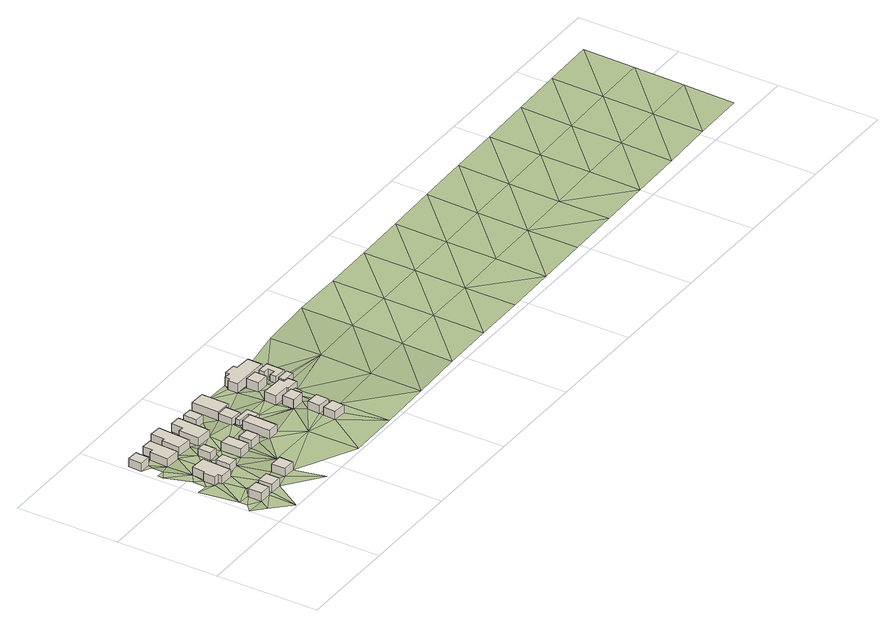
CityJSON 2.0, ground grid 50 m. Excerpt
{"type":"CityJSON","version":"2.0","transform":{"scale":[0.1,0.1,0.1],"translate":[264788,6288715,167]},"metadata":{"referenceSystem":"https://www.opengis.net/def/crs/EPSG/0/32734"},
"CityObjects":{
"building1":{"type":"Building","attributes":{"address":"7 Thorn Lane Mamre 7347 Cape Town","building":"house","building:levels":"1","building_height":4.1,"roof_height":173.24,"ground_height":169.14,"plus_code":"4FRWFFM9+W3X"},"geometry":[{"type":"Solid","lod":"1","boundaries":[[[[0,1,2,3]],[[1,4,5,2]],[[4,6,7,5]],[[6,0,3,7]],[[3,2,5,7]],[[6,4,1,0]]]]}]},
"building2":{"type":"Building","attributes":{"address":"5 Thorn Lane Mamre 7347 Cape Town","building":"house","building:levels":"1","building_height":4.1,"roof_height":173.24,"ground_height":169.14,"plus_code":"4FRWFFM9+W4V"},"geometry":[{"type":"Solid","lod":"1","boundaries":[[[[8,9,10,11]],[[9,12,13,10]],[[12,14,15,13]],[[14,8,11,15]],[[11,10,13,15]],[[14,12,9,8]]]]}]},
"building3":{"type":"Building","attributes":{"address":"10 Thorn Lane Mamre 7347 Cape Town","building":"house","building:levels":"1","building_height":4.1,"roof_height":172.54,"ground_height":168.44,"plus_code":"4FRWFFP9+24J"},"geometry":[{"type":"Solid","lod":"1","boundaries":[[[[16,17,18,19]],[[17,20,21,18]],[[20,22,23,21]],[[22,24,25,23]],[[24,26,27,25]],[[26,28,29,27]],[[28,30,31,29]],[[30,16,19,31]],[[19,18,21,23,25,27,29,31]],[[30,28,26,24,22,20,17,16]]]]}]},
"building4":{"type":"Building","attributes":{"address":"113 Palm Lane Mamre 7347 Cape Town","building":"house","building:levels":"1","building_height":4.1,"roof_height":172.14,"ground_height":168.04,"plus_code":"4FRWFFP9+533"},"geometry":[{"type":"Solid","lod":"1","boundaries":[[[[32,33,34,35]],[[33,36,37,34]],[[36,38,39,37]],[[38,32,35,39]],[[35,34,37,39]],[[38,36,33,32]]]]}]},
"building5":{"type":"Building","attributes":{"address":"8 Thorn Lane Mamre 7347 Cape Town","building":"house","building:levels":"1","building_height":4.1,"roof_height":172.54,"ground_height":168.44,"plus_code":"4FRWFFP9+24Q"},"geometry":[{"type":"Solid","lod":"1","boundaries":[[[[40,41,42,43]],[[41,44,45,42]],[[44,46,47,45]],[[46,40,43,47]],[[43,42,45,47]],[[46,44,41,40]]]]}]},
"building6":{"type":"Building","attributes":{"address":"115 Palm Lane Mamre 7347 Cape Town","building":"house","building:levels":"1","building_height":4.1,"roof_height":172.14,"ground_height":168.04,"plus_code":"4FRWFFP9+44C"},"geometry":[{"type":"Solid","lod":"1","boundaries":[[[[48,49,50,51]],[[49,52,53,50]],[[52,54,55,53]],[[54,56,57,55]],[[56,58,59,57]],[[58,48,51,59]],[[51,50,53,55,57,59]],[[58,56,54,52,49,48]]]]}]},
"building7":{"type":"Building","attributes":{"address":"3 Thorn Lane Mamre 7347 Cape Town","building":"house","building:levels":"1","building_height":4.1,"roof_height":174.26,"ground_height":170.16,"plus_code":"4FRWFFM9+W5W"},"geometry":[{"type":"Solid","lod":"1","boundaries":[[[[60,61,62,63]],[[61,64,65,62]],[[64,66,67,65]],[[66,60,63,67]],[[63,62,65,67]],[[66,64,61,60]]]]}]},
"building8":{"type":"Building","attributes":{"building":"cabin","building:levels":"1","building_height":2.8,"roof_height":172.09,"ground_height":169.29,"plus_code":"4FRWFFP9+35C"},"geometry":[{"type":"Solid","lod":"1","boundaries":[[[[68,69,70,71]],[[69,72,73,70]],[[72,74,75,73]],[[74,68,71,75]],[[71,70,73,75]],[[74,72,69,68]]]]}]},
"building9":{"type":"Building","attributes":{"address":"117 Palm Lane Mamre 7347 Cape Town","building":"house","building:levels":"1","building_height":4.1,"roof_height":172.14,"ground_height":168.04,"plus_code":"4FRWFFP9+45C"},"geometry":[{"type":"Solid","lod":"1","boundaries":[[[[76,77,78,79]],[[77,80,81,78]],[[80,82,83,81]],[[82,84,85,83]],[[84,86,87,85]],[[86,76,79,87]],[[79,78,81,83,85,87]],[[86,84,82,80,77,76]]]]}]},
"building10":{"type":"Building","attributes":{"address":"6 Thorn Lane Mamre 7347 Cape Town","building":"house","building:levels":"1","building_height":4.1,"roof_height":173.39,"ground_height":169.29,"plus_code":"4FRWFFP9+25X"},"geometry":[{"type":"Solid","lod":"1","boundaries":[[[[88,89,90,91]],[[89,92,93,90]],[[92,94,95,93]],[[94,88,91,95]],[[91,90,93,95]],[[94,92,89,88]]]]}]},
"building11":{"type":"Building","attributes":{"address":"119 Palm Lane Mamre 7347 Cape Town","building":"house","building:levels":"1","building_height":4.1,"roof_height":172.67,"ground_height":168.57,"plus_code":"4FRWFFP9+459"},"geometry":[{"type":"Solid","lod":"1","boundaries":[[[[96,97,98,99]],[[97,100,101,98]],[[100,102,103,101]],[[102,104,105,103]],[[104,106,107,105]],[[106,96,99,107]],[[99,98,101,103,105,107]],[[106,104,102,100,97,96]]]]}]},
"building12":{"type":"Building","attributes":{"address":"4 Thorn Lane Mamre 7347 Cape Town","building":"house","building:levels":"1","building_height":4.1,"roof_height":173.39,"ground_height":169.29,"plus_code":"4FRWFFP9+26P"},"geometry":[{"type":"Solid","lod":"1","boundaries":[[[[108,109,110,111]],[[109,112,113,110]],[[112,114,115,113]],[[114,108,111,115]],[[111,110,113,115]],[[114,112,109,108]]]]}]},
"building13":{"type":"Building","attributes":{"address":"2 Thorn Lane Mamre 7347 Cape Town","building":"house","building:levels":"1","building_height":4.1,"roof_height":173.8,"ground_height":169.7,"plus_code":"4FRWFFP9+27M"},"geometry":[{"type":"Solid","lod":"1","boundaries":[[[[116,117,118,119]],[[117,120,121,118]],[[120,122,123,121]],[[122,116,119,123]],[[119,118,121,123]],[[122,120,117,116]]]]}]},
"building14":{"type":"Building","attributes":{"address":"121 Palm Lane Mamre 7347 Cape Town","building":"house","building:levels":"1","building_height":4.1,"roof_height":172.67,"ground_height":168.57,"plus_code":"4FRWFFP9+46Q"},"geometry":[{"type":"Solid","lod":"1","boundaries":[[[[124,125,126,127]],[[125,128,129,126]],[[128,130,131,129]],[[130,124,127,131]],[[127,126,129,131]],[[130,128,125,124]]]]}]},
"building15":{"type":"Building","attributes":{"building":"cabin","building:levels":"1","building_height":2.8,"roof_height":172.5,"ground_height":169.7,"plus_code":"4FRWFFP9+386"},"geometry":[{"type":"Solid","lod":"1","boundaries":[[[[132,133,134,135]],[[133,136,137,134]],[[136,138,139,137]],[[138,140,141,139]],[[140,142,143,141]],[[142,132,135,143]],[[135,134,137,139,141,143]],[[142,140,138,136,133,132]]]]}]},
"building16":{"type":"Building","attributes":{"building":"cabin","building:levels":"1","building_height":2.8,"roof_height":172.5,"ground_height":169.7,"plus_code":"4FRWFFP9+37W"},"geometry":[{"type":"Solid","lod":"1","boundaries":[[[[144,145,146,147]],[[145,148,149,146]],[[148,150,151,149]],[[150,144,147,151]],[[147,146,149,151]],[[150,148,145,144]]]]}]},
"building17":{"type":"Building","attributes":{"address":"123 Dove Lane Mamre 7347 Cape Town","building":"house","building:levels":"1","building_height":4.1,"roof_height":173.16,"ground_height":169.06,"plus_code":"4FRWFFP9+47P"},"geometry":[{"type":"Solid","lod":"1","boundaries":[[[[145,144,152,153]],[[144,154,155,152]],[[154,156,157,155]],[[156,158,159,157]],[[158,145,153,159]],[[153,152,155,157,159]],[[158,156,154,144,145]]]]}]},
"building18":{"type":"Building","attributes":{"address":"39 Dove Lane Mamre 7347 Cape Town","building":"house","building:levels":"1","building_height":4.1,"roof_height":174.78,"ground_height":170.68,"plus_code":"4FRWFFM9+X98"},"geometry":[{"type":"Solid","lod":"1","boundaries":[[[[160,161,162,163]],[[161,164,165,162]],[[164,166,167,165]],[[166,160,163,167]],[[163,162,165,167]],[[166,164,161,160]]]]}]},
"building19":{"type":"Building","attributes":{"address":"37 Dove Lane Mamre 7347 Cape Town","building":"house","building:levels":"1","building_height":4.1,"roof_height":174.78,"ground_height":170.68,"plus_code":"4FRWFFM9+X9X"},"geometry":[{"type":"Solid","lod":"1","boundaries":[[[[168,169,170,171]],[[169,172,173,170]],[[172,174,175,173]],[[174,168,171,175]],[[171,170,173,175]],[[174,172,169,168]]]]}]},
"building20":{"type":"Building","attributes":{"address":"35 Dove Lane 7347 Mamre, Cape Town","building":"house","building:levels":"1","building_height":4.1,"roof_height":174.27,"ground_height":170.17,"plus_code":"4FRWFFP9+29P"},"geometry":[{"type":"Solid","lod":"1","boundaries":[[[[176,177,178,179]],[[177,180,181,178]],[[180,182,183,181]],[[182,184,185,183]],[[184,186,187,185]],[[186,176,179,187]],[[179,178,181,183,185,187]],[[186,184,182,180,177,176]]]]}]},
"building21":{"type":"Building","attributes":{"address":"33 Dove Lane Mamre 7347 Cape Town","building":"house","building:levels":"1","building_height":4.1,"roof_height":174.27,"ground_height":170.17,"plus_code":"4FRWFFP9+395"},"geometry":[{"type":"Solid","lod":"1","boundaries":[[[[188,189,190,191]],[[189,192,193,190]],[[192,194,195,193]],[[194,196,197,195]],[[196,198,199,197]],[[198,200,201,199]],[[200,202,203,201]],[[202,188,191,203]],[[191,190,193,195,197,199,201,203]],[[202,200,198,196,194,192,189,188]]]]}]},
"building22":{"type":"Building","attributes":{"building":"cabin","building:levels":"1","building_height":2.8,"roof_height":172.97,"ground_height":170.17,"plus_code":"4FRWFFP9+2CJ"},"geometry":[{"type":"Solid","lod":"1","boundaries":[[[[204,205,206,207]],[[205,208,209,206]],[[208,210,211,209]],[[210,204,207,211]],[[207,206,209,211]],[[210,208,205,204]]]]}]},
"building23":{"type":"Building","attributes":{"address":"31 Dove Lane Mamre 7347 Cape Town","building":"house","building:levels":"1","building_height":4.1,"roof_height":174.27,"ground_height":170.17,"plus_code":"4FRWFFP9+495"},"geometry":[{"type":"Solid","lod":"1","boundaries":[[[[212,213,214,215]],[[213,216,217,214]],[[216,218,219,217]],[[218,212,215,219]],[[215,214,217,219]],[[218,216,213,212]]]]}]},
"building24":{"type":"Building","attributes":{"address":"29 Dove Lane Mamre 7347 Cape Town","building":"house","building:levels":"1","building_height":4.1,"roof_height":173.73,"ground_height":169.63,"plus_code":"4FRWFFP9+4CJ"},"geometry":[{"type":"Solid","lod":"1","boundaries":[[[[220,221,222,223]],[[221,224,225,222]],[[224,226,227,225]],[[226,228,229,227]],[[228,230,231,229]],[[230,232,233,231]],[[232,234,235,233]],[[234,236,237,235]],[[236,238,239,237]],[[238,220,223,239]],[[223,222,225,227,229,231,233,235,237,239]],[[238,236,234,232,230,228,226,224,221,220]]]]}]},
"building25":{"type":"Building","attributes":{"building":"cabin","building:levels":"1","building_height":2.8,"roof_height":172.97,"ground_height":170.17,"plus_code":"4FRWFFP9+3CH"},"geometry":[{"type":"Solid","lod":"1","boundaries":[[[[240,241,242,243]],[[241,244,245,242]],[[244,246,247,245]],[[246,240,243,247]],[[243,242,245,247]],[[246,244,241,240]]]]}]},
"building26":{"type":"Building","attributes":{"building":"cabin","building:levels":"1","building_height":2.8,"roof_height":172.97,"ground_height":170.17,"plus_code":"4FRWFFP9+4C5"},"geometry":[{"type":"Solid","lod":"1","boundaries":[[[[248,249,250,251]],[[249,252,253,250]],[[252,254,255,253]],[[254,256,257,255]],[[256,258,259,257]],[[258,260,261,259]],[[260,262,263,261]],[[262,248,251,263]],[[251,250,253,255,257,259,261,263]],[[262,260,258,256,254,252,249,248]]]]}]},
"terrain1":{"type":"TINRelief","geometry":[{"type":"CompositeSurface","lod":"1","boundaries":[[[264,6,265]],[[6,266,265]],[[4,267,266]],[[6,4,266]],[[6,264,0]],[[264,268,0]],[[16,269,267]],[[267,4,270]],[[271,269,16]],[[268,14,0]],[[270,272,267]],[[272,16,267]],[[4,1,270]],[[8,14,268]],[[0,14,12]],[[0,12,1]],[[271,30,273]],[[271,16,30]],[[12,270,1]],[[17,16,272]],[[274,275,276]],[[26,274,273]],[[273,30,26]],[[275,274,26]],[[272,270,277]],[[12,9,270]],[[26,30,28]],[[270,9,277]],[[33,32,278]],[[49,275,26]],[[275,49,278]],[[278,49,33]],[[61,9,8]],[[33,49,48]],[[279,49,26]],[[33,48,36]],[[277,9,280]],[[277,40,46]],[[61,60,9]],[[26,24,279]],[[277,46,24]],[[281,61,8]],[[280,40,277]],[[280,9,60]],[[282,48,58]],[[69,24,46]],[[64,61,281]],[[68,279,24]],[[283,69,46]],[[24,69,68]],[[280,60,284]],[[279,68,86]],[[89,283,280]],[[84,279,86]],[[66,284,60]],[[283,285,69]],[[84,54,279]],[[64,284,66]],[[284,89,280]],[[286,86,68]],[[283,88,285]],[[89,88,283]],[[68,287,286]],[[287,285,88]],[[284,92,89]],[[287,288,286]],[[109,92,284]],[[288,104,286]],[[287,88,289]],[[287,289,288]],[[290,286,104]],[[291,88,94]],[[64,292,284]],[[112,109,284]],[[108,92,109]],[[289,88,291]],[[92,108,94]],[[112,284,293]],[[102,100,104]],[[291,94,114]],[[108,114,94]],[[64,294,292]],[[284,292,293]],[[295,289,291]],[[114,112,293]],[[291,114,116]],[[124,97,289]],[[125,124,289]],[[116,114,293]],[[291,116,295]],[[97,124,130]],[[145,125,289]],[[289,295,145]],[[293,292,296]],[[138,295,116]],[[136,295,138]],[[122,138,116]],[[142,122,296]],[[295,136,297]],[[125,158,128]],[[145,158,125]],[[138,122,140]],[[142,296,132]],[[294,161,292]],[[140,122,142]],[[133,297,136]],[[292,180,296]],[[154,144,297]],[[296,180,132]],[[133,154,297]],[[132,298,133]],[[161,294,299]],[[292,161,160]],[[292,160,169]],[[132,177,298]],[[168,292,169]],[[168,180,292]],[[188,133,298]],[[133,188,154]],[[156,154,300]],[[132,180,177]],[[189,298,177]],[[298,189,188]],[[154,221,300]],[[164,161,299]],[[169,160,172]],[[221,154,188]],[[189,177,301]],[[166,172,160]],[[180,168,302]],[[164,299,303]],[[189,301,304]],[[174,302,168]],[[164,303,166]],[[220,300,221]],[[166,303,172]],[[305,300,220]],[[172,303,174]],[[306,301,204]],[[307,221,188]],[[306,304,301]],[[174,208,302]],[[205,302,208]],[[174,303,208]],[[307,188,308]],[[307,212,221]],[[204,210,306]],[[238,305,220]],[[303,309,208]],[[299,310,303]],[[210,309,306]],[[218,221,212]],[[210,208,309]],[[307,308,311]],[[308,312,246]],[[221,218,248]],[[313,246,312]],[[314,311,308]],[[308,246,244]],[[244,314,308]],[[314,315,311]],[[249,218,311]],[[316,221,248]],[[240,313,309]],[[315,249,311]],[[240,246,313]],[[303,317,309]],[[248,218,249]],[[244,318,314]],[[315,319,249]],[[249,319,252]],[[241,318,244]],[[310,317,303]],[[262,316,248]],[[240,309,320]],[[316,262,321]],[[240,320,241]],[[318,241,320]],[[309,317,320]],[[262,318,320]],[[322,321,262]],[[322,262,320]],[[317,310,323]],[[310,324,323]],[[320,317,325]],[[317,323,325]],[[326,322,320]],[[326,320,325]],[[323,324,327]],[[324,328,327]],[[323,329,325]],[[323,327,329]],[[325,330,326]],[[330,325,329]],[[328,331,327]],[[328,332,331]],[[333,329,327]],[[327,331,333]],[[330,329,334]],[[334,329,333]],[[335,331,332]],[[331,336,333]],[[337,331,335]],[[331,337,336]],[[333,338,334]],[[338,333,336]],[[339,337,335]],[[339,335,340]],[[337,341,336]],[[339,341,337]],[[338,336,342]],[[342,336,341]],[[339,340,343]],[[344,341,339]],[[343,345,339]],[[344,339,345]],[[342,341,346]],[[346,341,344]],[[347,345,343]],[[344,345,348]],[[349,345,347]],[[348,345,349]],[[346,344,350]],[[350,344,348]],[[349,347,351]],[[347,352,351]],[[348,349,353]],[[353,349,351]],[[348,354,350]],[[353,354,348]],[[355,351,352]],[[352,356,355]],[[351,357,353]],[[357,351,355]],[[354,353,358]],[[358,353,357]],[[359,355,356]],[[356,360,359]],[[357,355,361]],[[361,355,359]],[[357,362,358]],[[362,357,361]]]}]}
},
"vertices":[
[141,140,21],[143,207,21],[143,207,62],[141,140,62],[84,209,21],[84,209,62],[82,141,21],[82,141,62],
[223,138,21],[223,206,21],[223,206,62],[223,138,62],[163,206,21],[163,206,62],[163,139,21],[163,139,62],
[92,381,14],[117,380,14],[117,380,55],[92,381,55],[116,360,14],[116,360,55],[178,357,14],[178,357,55],[186,500,14],[186,500,55],[108,504,14],[108,504,55],[104,440,14],[104,440,55],[95,441,14],[95,441,55],
[23,707,10],[79,705,10],[79,705,51],[23,707,51],[81,771,10],[81,771,51],[26,772,10],[26,772,51],
[211,380,14],[258,378,14],[258,378,55],[211,380,55],[260,448,14],[260,448,55],[213,450,14],[213,450,55],
[117,722,10],[112,631,10],[112,631,51],[117,722,51],[183,626,10],[183,626,51],[191,768,10],[191,768,51],[139,771,10],[139,771,51],[136,721,10],[136,721,51],
[285,217,32],[283,150,32],[283,150,73],[285,217,73],[344,148,32],[344,148,73],[347,215,32],[347,215,73],
[249,563,14],[247,499,14],[247,499,51],[249,563,51],[288,498,14],[288,498,51],[290,561,14],[290,561,51],
[285,630,10],[296,788,10],[296,788,51],[285,630,51],[238,792,10],[238,792,51],[233,725,10],[233,725,51],[219,726,10],[219,726,51],[212,635,10],[212,635,51],
[325,495,23],[324,394,23],[324,394,64],[325,495,64],[381,394,23],[381,394,64],[383,494,23],[383,494,64],
[388,594,16],[397,754,16],[397,754,57],[388,594,57],[345,757,16],[345,757,57],[342,699,16],[342,699,57],[317,701,16],[317,701,57],[311,599,16],[311,599,57],
[407,456,23],[404,392,23],[404,392,64],[407,456,64],[461,390,23],[461,390,64],[463,453,23],[463,453,64],
[510,503,27],[504,366,27],[504,366,68],[510,503,68],[561,363,27],[561,363,68],[567,501,27],[567,501,68],
[426,681,16],[473,679,16],[473,679,57],[426,681,57],[477,747,16],[477,747,57],[430,749,16],[430,749,57],
[609,483,27],[612,544,27],[612,544,55],[609,483,55],[525,548,27],[525,548,55],[524,525,27],[524,525,55],[583,522,27],[583,522,55],[582,485,27],[582,485,55],
[578,630,21],[519,631,21],[519,631,55],[578,630,55],[517,560,21],[517,560,55],[576,558,21],[576,558,55],
[578,630,62],[519,631,62],[597,629,21],[597,629,62],[600,764,21],[600,764,62],[523,766,21],[523,766,62],
[770,260,37],[766,200,37],[766,200,78],[770,260,78],[830,196,37],[830,196,78],[834,256,37],[834,256,78],
[773,341,37],[770,280,37],[770,280,78],[773,341,78],[835,277,37],[835,277,78],[838,338,37],[838,338,78],
[759,459,27],[757,405,27],[757,405,73],[759,459,73],[757,401,27],[757,401,73],[821,399,27],[821,399,73],[822,424,27],[822,424,73],[823,456,27],[823,456,73],
[746,542,27],[743,482,27],[743,482,73],[746,542,73],[823,479,27],[823,479,73],[823,469,27],[823,469,73],[885,466,27],[885,466,73],[887,511,27],[887,511,73],[859,512,27],[859,512,73],[860,537,27],[860,537,73],
[823,456,32],[822,424,32],[822,424,60],[823,456,60],[854,422,32],[854,422,60],[855,455,32],[855,455,60],
[790,659,26],[788,598,26],[788,598,73],[790,659,73],[852,597,26],[852,597,73],[854,657,26],[854,657,73],
[745,723,21],[743,676,21],[743,676,67],[745,723,67],[927,668,21],[927,668,67],[930,740,21],[930,740,67],[851,744,21],[851,744,67],[852,762,21],[852,762,67],[791,765,21],[791,765,67],[790,745,21],[790,745,67],[759,747,21],[759,747,67],[757,723,21],[757,723,67],
[946,524,32],[948,556,32],[948,556,60],[946,524,60],[887,559,32],[887,559,60],[885,527,32],[885,527,60],
[893,660,26],[891,632,26],[891,632,60],[893,660,60],[918,630,26],[918,630,60],[917,599,26],[917,599,60],[887,601,26],[887,601,60],[886,571,26],[886,571,60],[949,568,26],[949,568,60],[952,658,26],[952,658,60],
[46,89,23],[4,152,10],[25,176,21],[27,214,21],[131,0,23],[7,410,14],[131,250,21],[59,406,14],[116,360,21],[64,473,14],[24,599,14],[62,622,14],[26,626,14],[178,357,21],[68,681,10],[183,626,14],[258,378,23],[382,0,30],[131,755,10],[260,448,23],[382,250,32],[288,498,23],[285,630,16],[290,561,23],[311,599,23],[388,594,23],[296,788,16],[382,500,23],[633,250,33],[504,366,32],[633,0,33],[517,560,27],[561,363,33],[576,558,27],[633,500,27],[884,0,37],[633,755,21],[759,459,32],[821,399,32],[884,250,37],[823,479,32],[759,747,26],[823,469,32],[788,598,32],[860,537,32],[885,466,32],[1135,0,47],[852,597,32],[859,512,32],[887,511,32],[886,571,32],[887,601,32],[927,668,26],[1135,250,49],[949,568,32],[917,599,32],[1135,500,56],[930,740,26],[1135,755,52],[1386,250,63],[1386,0,57],[1386,500,68],[1386,755,69],[1637,250,66],[1637,0,63],[1637,500,66],[1637,755,67],[1888,250,68],[1888,0,68],[1888,500,70],[1888,755,71],[2139,0,73],[2139,500,76],[2139,250,74],[2139,755,79],[2390,250,82],[2390,0,80],[2390,500,84],[2390,755,88],[2642,0,88],[2642,500,92],[2642,250,90],[2642,755,96],[2892,0,96],[2892,500,101],[2892,250,99],[2892,755,104],[3144,250,107],[3144,0,104],[3144,500,109],[3144,755,113],[3395,250,116],[3395,0,113],[3395,500,118],[3395,755,122],[3646,250,124],[3646,0,121],[3646,500,127],[3646,755,131]
]}
